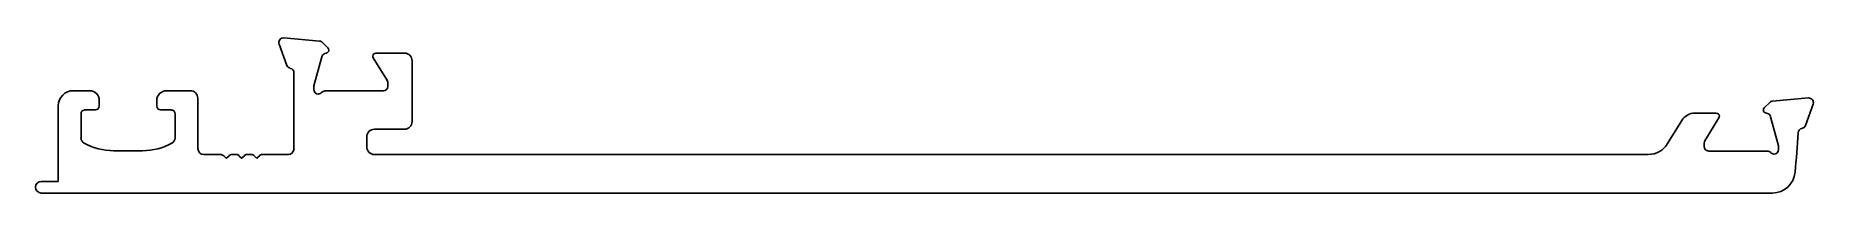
# Model space of a CAD drawing. Extents: x -58 to 60, y 11 to 22.
import ezdxf

# ---------------------------------------------------------------- set-up
doc = ezdxf.new("R2010")
doc.units = 0
doc.layers.add('AL_EXTRUSIONS', color=141, linetype='CONTINUOUS')

msp = doc.modelspace()

# ---------------------------------------------------------------- linework, layer by layer
at = {"layer": 'AL_EXTRUSIONS', "color": 7, "linetype": 'CONTINUOUS'}
for p, q in [((-40.95, 19.71), (-41.46, 21.13)), ((-41.15, 21.53), (-38.79, 21.32)), ((-38.6, 21.23), (-38.24, 20.87)), ((-38.65, 20.29), (-39.17, 18.37)), ((-38.33, 20.53), (-38.44, 20.5)), ((-34.32, 18.71), (-35.25, 20.22)), ((-35.08, 20.53), (-33.19, 20.53)), ((-32.69, 20.03), (-32.69, 16.01)), ((-40.48, 14.23), (-40.48, 19.23)), ((-55.02, 18.05), (-53.95, 18.05)), ((-48.89, 18.05), (-47.32, 18.05)), ((-39.18, 18.29), (-39.18, 18.13)), ((-38.43, 18.03), (-34.58, 18.03)), ((-34.28, 18.33), (-34.28, 18.55)), ((-56.02, 12.06), (-56.02, 17.05)), ((-54.52, 16.52), (-54.52, 14.94)), ((-53.57, 16.78), (-54.32, 16.78)), ((-53.32, 17.41), (-53.32, 17.03)), ((-49.52, 17.03), (-49.52, 17.41)), ((-48.57, 16.78), (-49.27, 16.78)), ((-48.32, 14.94), (-48.32, 16.52)), ((-46.82, 17.55), (-46.82, 14.23)), ((51.89, 16.57), (53.31, 16.57)), ((56.47, 16.91), (56.84, 17.27)), ((56.68, 16.55), (56.56, 16.58)), ((57.02, 17.36), (59.39, 17.57)), ((59.7, 17.17), (59.18, 15.76)), ((-33.19, 15.51), (-35.18, 15.51)), ((-33.19, 15.51), (-33.19, 15.51)), ((50.1, 14.56), (51.03, 16.09)), ((53.48, 16.26), (52.56, 14.75)), ((57.4, 14.41), (56.89, 16.33)), ((-52.38, 14.09), (-50.46, 14.09)), ((-35.68, 15.01), (-35.68, 14.34)), ((52.51, 14.59), (52.51, 14.37)), ((52.81, 14.07), (56.67, 14.07)), ((57.41, 14.17), (57.41, 14.33)), ((-46.42, 13.84), (-45.28, 13.84)), ((-45.28, 13.84), (-45.28, 13.84)), ((-45.28, 13.84), (-45.28, 13.84)), ((-45.28, 13.84), (-45.11, 13.76)), ((-45.11, 13.76), (-44.94, 13.59)), ((-44.93, 13.59), (-44.75, 13.76)), ((-44.58, 13.84), (-44.28, 13.84)), ((-44.28, 13.84), (-44.58, 13.84)), ((-44.58, 13.84), (-44.28, 13.84)), ((-44.28, 13.84), (-44.58, 13.84)), ((-44.58, 13.84), (-44.28, 13.84)), ((-44.11, 13.76), (-43.94, 13.59)), ((-43.93, 13.59), (-43.75, 13.76)), ((-43.58, 13.84), (-43.29, 13.84)), ((-43.11, 13.76), (-42.94, 13.59)), ((-42.93, 13.59), (-42.75, 13.76)), ((-42.58, 13.84), (-40.87, 13.84)), ((-35.18, 13.84), (48.82, 13.84)), ((-57.14, 12.06), (-56.02, 12.06)), ((57.01, 11.3), (-57.14, 11.3))]:
    msp.add_line(p, q, dxfattribs=at)
for centre, radius, start, end in [((-41.18, 21.23), 0.3, 85, 200), ((-38.81, 21.02), 0.3, 45, 85), ((-38.36, 20.21), 0.3, 105, 165), ((-38.38, 20.73), 0.2, 285, 360), ((-38.38, 20.73), 0.2, 0, 45), ((-35.08, 20.33), 0.2, 90, 180), ((-35.08, 20.33), 0.2, 180, 211.4), ((-33.19, 20.03), 0.5, 0, 90), ((-40.67, 19.82), 0.3, 200, 259.0957), ((-40.78, 19.23), 0.3, 0, 79.0957), ((-55.02, 17.05), 1, 90, 180), ((-53.95, 17.41), 0.635, 0, 90), ((-48.89, 17.41), 0.635, 90, 180), ((-47.32, 17.55), 0.5, 0, 90), ((-38.88, 18.29), 0.3, 165, 180), ((-38.88, 18.13), 0.3, 180, 270), ((-38.88, 18.13), 0.3, 270, 318.1897), ((-38.43, 17.73), 0.3, 90, 138.1897), ((-34.58, 18.33), 0.3, 270, 360), ((-34.58, 18.55), 0.3, 360, 31.4), ((-54.31, 16.56), 0.216, 92.1361, 190.3246), ((-53.57, 17.03), 0.25, 270, 360), ((-49.27, 17.03), 0.25, 180, 270), ((-48.57, 16.52), 0.254, 0, 90), ((51.89, 15.57), 1, 90, 148.6), ((53.31, 16.37), 0.2, 0, 90), ((56.61, 16.77), 0.2, 135, 180), ((56.61, 16.77), 0.2, 180, 255), ((56.6, 16.26), 0.3, 15, 75), ((57.05, 17.06), 0.3, 95, 135), ((59.41, 17.27), 0.3, 340, 95), ((-35.18, 15.01), 0.5, 90, 180), ((-33.19, 16.01), 0.5, 270, 0), ((53.31, 16.37), 0.2, 328.6, 360), ((-112.21, 27.02), 171.32, 355.1955, 356.0665), ((59.02, 15.25), 0.318, 102.0362, 177.0353), ((58.9, 15.86), 0.3, 280.9043, 340), ((-54.11, 14.95), 0.414, 180.6305, 240.2102), ((-52.38, 18.05), 3.96, 240.8401, 270), ((-50.46, 18.05), 3.96, 270, 299.1592), ((-48.73, 14.94), 0.406, 299.1629, 360), ((-46.42, 14.23), 0.396, 180, 270), ((-40.87, 14.23), 0.396, 270, 0), ((-35.18, 14.34), 0.5, 180, 270), ((48.82, 15.34), 1.5, 270, 328.6), ((52.81, 14.59), 0.3, 148.6, 180), ((52.81, 14.37), 0.3, 180, 270), ((56.67, 13.77), 0.3, 41.8103, 90), ((57.11, 14.17), 0.3, 270, 360), ((57.11, 14.33), 0.3, 360, 15), ((-44.93, 13.6), 0.008, 225, 315), ((-44.58, 13.59), 0.25, 90, 135), ((-44.28, 13.59), 0.25, 45, 90), ((-43.93, 13.6), 0.008, 225, 315), ((-43.58, 13.59), 0.25, 90, 135), ((-43.29, 13.59), 0.25, 45, 90), ((-42.93, 13.6), 0.008, 225, 315), ((-42.58, 13.59), 0.25, 90, 135), ((57.11, 14.17), 0.3, 221.8103, 270), ((-57.14, 11.68), 0.381, 90, 270), ((57.01, 12.8), 1.5, 270, 355.1955)]:
    msp.add_arc(centre, radius, start, end, dxfattribs=at)

doc.saveas('drawing.dxf')
